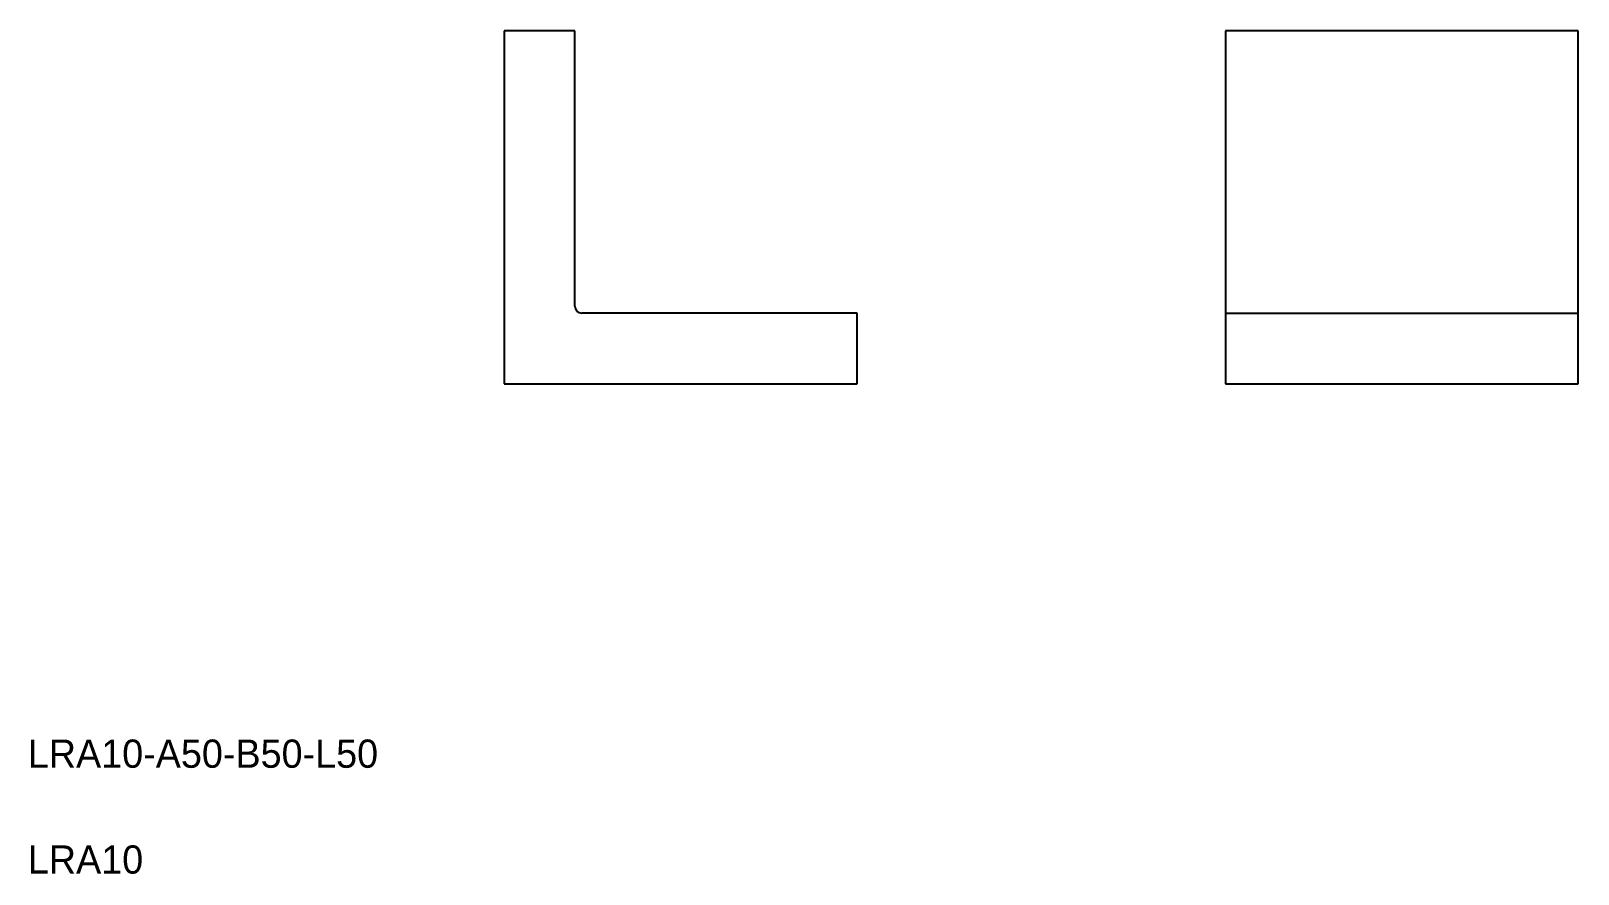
# Model space of a CAD drawing. Extents: x 442 to 661, y 424 to 543.
import ezdxf

# ---------------------------------------------------------------- set-up
doc = ezdxf.new("R2010")
doc.units = 0
doc.layers.get('0').update_dxf_attribs({"linetype": 'CONTINUOUS'})

msp = doc.modelspace()

# ---------------------------------------------------------------- linework, layer by layer
at = {"color": 7, "linetype": 'CONTINUOUS'}
for p, q in [((508.66, 543.46), (508.66, 493.46)), ((518.66, 543.46), (508.66, 543.46)), ((518.66, 504.46), (518.66, 543.46)), ((660.88, 543.46), (610.88, 543.46)), ((610.88, 543.46), (610.88, 493.46)), ((660.88, 493.46), (660.88, 543.46)), ((558.66, 503.46), (519.66, 503.46)), ((558.66, 493.46), (558.66, 503.46)), ((610.88, 503.46), (660.88, 503.46)), ((508.66, 493.46), (558.66, 493.46)), ((610.88, 493.46), (660.88, 493.46))]:
    msp.add_line(p, q, dxfattribs=at)
msp.add_arc((519.66, 504.46), 1, 180, 270, dxfattribs=at)

# ---------------------------------------------------------------- texts
for s, p in [('LRA10-A50-B50-L50', (441.11, 439.04)), ('LRA10', (441.11, 424.04))]:
    msp.add_text(s, height=4, dxfattribs=at).set_placement(p)

doc.saveas('drawing.dxf')
